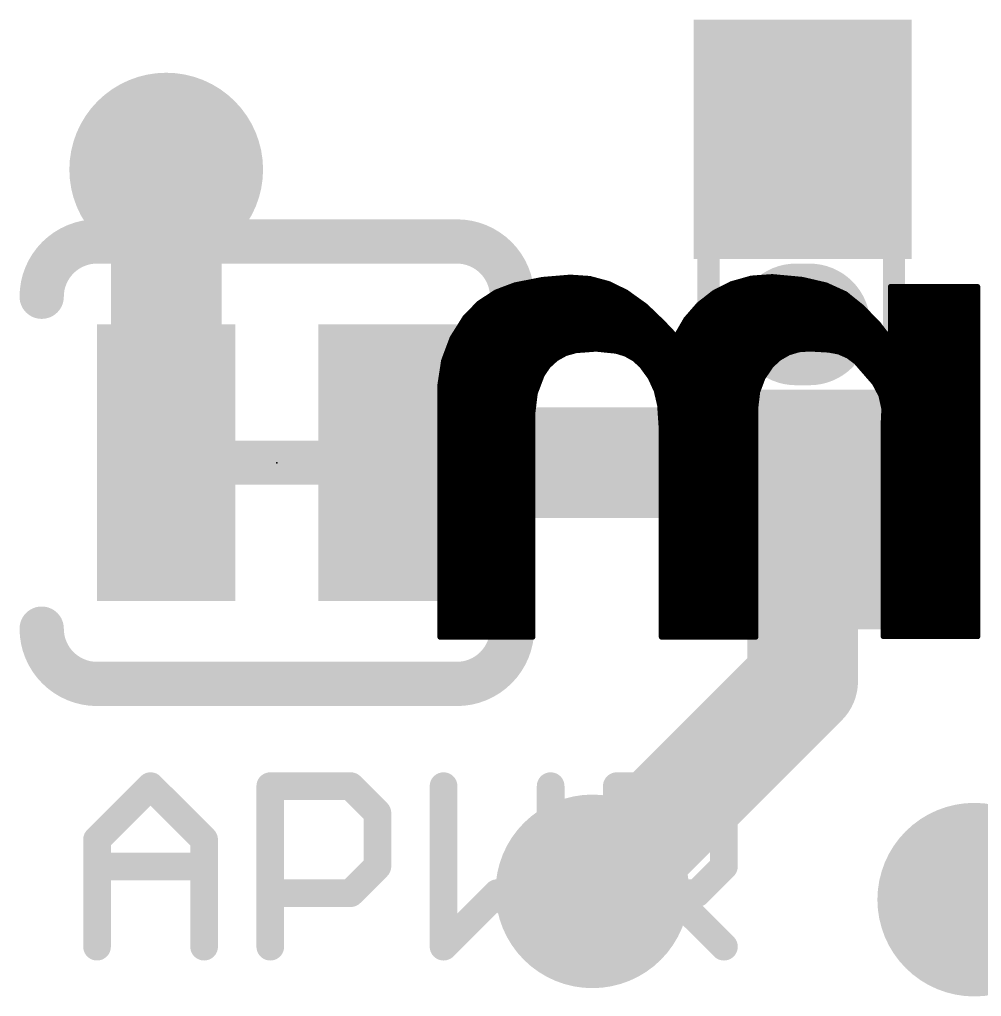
# Model space of a CAD drawing. Extents: x -11.8 to 66.2, y -19.6 to 35.5.
# Drawn here: x 3.899 to 8.313, y 17.869 to 22.355 of the extents above; entities that cross this region are included whole.
import ezdxf

# ---------------------------------------------------------------- set-up
doc = ezdxf.new("R2010")
doc.units = 0
for name, color, linetype in [('1', 12, 'CONTINUOUS'), ('18', 110, 'CONTINUOUS'), ('21', 41, 'CONTINUOUS'), ('22', 40, 'CONTINUOUS'), ('23', 53, 'CONTINUOUS'), ('51', 53, 'CONTINUOUS')]:
    doc.layers.add(name, color=color, linetype=linetype)

# ---------------------------------------------------------------- blocks, each defined once
blk = doc.blocks.new('RECT')
blk.add_solid([(-0.5, -0.5), (0.5, -0.5), (-0.5, 0.5), (0.5, 0.5)])
blk = doc.blocks.new('ROUNDV')
at = {"const_width": 0.5}
blk.add_lwpolyline([(0, -0.25, 1), (0, 0.25, 1), (0, -0.25)], format="xyb", dxfattribs=at)

msp = doc.modelspace()

# ---------------------------------------------------------------- linework, layer by layer
at = {"layer": '1'}
for points, const_width in [([(4.572, 20.32), (4.572, 21.6662)], 0.508), ([(5.588, 20.32), (7.278, 20.32)], 0.508), ([(7.278, 20.32), (7.493, 20.105)], 0.508), ([(4.699, 20.32), (5.461, 20.32)], 0.2032), ([(7.493, 20.105), (7.493, 19.3167)], 0.508), ([(7.493, 19.3167), (6.5278, 18.3515)], 0.508)]:
    msp.add_lwpolyline(points, dxfattribs=dict(at, const_width=const_width))
for points, const_width in [([(4.699, 21.6662, 1), (4.445, 21.6662)], 0.254), ([(5.588, 20.447, 1), (5.588, 20.193)], 0.254), ([(7.3678, 20.4098, 1), (7.1882, 20.2302)], 0.254), ([(7.278, 20.193, 1), (7.278, 20.447)], 0.254), ([(4.445, 20.32, 1), (4.699, 20.32)], 0.254), ([(4.699, 20.3708, 1), (4.699, 20.2692)], 0.1016), ([(5.461, 20.2692, 1), (5.461, 20.3708)], 0.1016), ([(7.62, 20.105, 1), (7.366, 20.105)], 0.254), ([(7.4032, 20.0152, 1), (7.5828, 20.1948)], 0.254), ([(7.5828, 19.2269, 1), (7.4032, 19.4065)], 0.254), ([(7.366, 19.3167, 1), (7.62, 19.3167)], 0.254), ([(6.438, 18.4413, 1), (6.6176, 18.2617)], 0.254)]:
    msp.add_lwpolyline(points, format="xyb", dxfattribs=dict(at, const_width=const_width))
at = {"layer": '21'}
for points, const_width in [([(4.2545, 21.336, 0.4142), (4.0005, 21.082)], 0.2032), ([(4.2545, 21.3868, 1), (4.2545, 21.2852)], 0.1016), ([(4.2545, 21.2852, 1), (4.2545, 21.3868)], 0.1016), ([(6.1595, 21.082, 0.4142), (5.9055, 21.336)], 0.2032), ([(5.9055, 21.3868, 1), (5.9055, 21.2852)], 0.1016), ([(5.9055, 21.2852, 1), (5.9055, 21.3868)], 0.1016), ([(7.4625, 21.0947, 1), (7.4625, 20.8153)], 0.2794), ([(7.5235, 20.8153, 1), (7.5235, 21.0947)], 0.2794), ([(3.9497, 21.082, 1), (4.0513, 21.082)], 0.1016), ([(6.1087, 21.082, 1), (6.2103, 21.082)], 0.1016), ([(4.0005, 19.558, 0.4142), (4.2545, 19.304)], 0.2032), ([(4.0513, 19.558, 1), (3.9497, 19.558)], 0.1016), ([(5.9055, 19.304, 0.4142), (6.1595, 19.558)], 0.2032), ([(6.2103, 19.558, 1), (6.1087, 19.558)], 0.1016), ([(4.2545, 19.3548, 1), (4.2545, 19.2532)], 0.1016), ([(4.2545, 19.2532, 1), (4.2545, 19.3548)], 0.1016), ([(5.9055, 19.3548, 1), (5.9055, 19.2532)], 0.1016), ([(5.9055, 19.2532, 1), (5.9055, 19.3548)], 0.1016), ([(4.5227, 18.8572, 1), (4.4778, 18.8123)], 0.0635), ([(4.5227, 18.8123, 1), (4.4778, 18.8572)], 0.0635), ([(5.0814, 18.8347, 1), (5.0179, 18.8347)], 0.0635), ([(5.0497, 18.8665, 1), (5.0497, 18.803)], 0.0635), ([(5.4408, 18.8572, 1), (5.3959, 18.8123)], 0.0635), ([(5.4183, 18.803, 1), (5.4183, 18.8665)], 0.0635), ([(5.8766, 18.8347, 1), (5.8131, 18.8347)], 0.0635), ([(6.3681, 18.8347, 1), (6.3046, 18.8347)], 0.0635), ([(6.6718, 18.8347, 1), (6.6083, 18.8347)], 0.0635), ([(6.6401, 18.8665, 1), (6.6401, 18.803)], 0.0635), ([(7.0311, 18.8572, 1), (6.9862, 18.8123)], 0.0635), ([(7.0087, 18.803, 1), (7.0087, 18.8665)], 0.0635), ([(5.5729, 18.7119, 1), (5.5094, 18.7119)], 0.0635), ([(5.5187, 18.6894, 1), (5.5636, 18.7343)], 0.0635), ([(7.1633, 18.7119, 1), (7.0998, 18.7119)], 0.0635), ([(7.1091, 18.6894, 1), (7.154, 18.7343)], 0.0635), ([(4.232, 18.6114, 1), (4.277, 18.5665)], 0.0635), ([(4.2862, 18.589, 1), (4.2228, 18.589)], 0.0635), ([(4.7777, 18.589, 1), (4.7142, 18.589)], 0.0635), ([(4.7235, 18.5665, 1), (4.7684, 18.6114)], 0.0635), ([(4.2545, 18.4979, 1), (4.2545, 18.4344)], 0.0635), ([(4.746, 18.4344, 1), (4.746, 18.4979)], 0.0635), ([(5.5636, 18.4437, 1), (5.5187, 18.4886)], 0.0635), ([(7.154, 18.4437, 1), (7.1091, 18.4886)], 0.0635), ([(5.5094, 18.4661, 1), (5.5729, 18.4661)], 0.0635), ([(7.0998, 18.4661, 1), (7.1633, 18.4661)], 0.0635), ([(5.0497, 18.375, 1), (5.0497, 18.3115)], 0.0635), ([(5.3959, 18.3657, 1), (5.4408, 18.3208)], 0.0635), ([(5.4183, 18.3115, 1), (5.4183, 18.375)], 0.0635), ([(6.1131, 18.3657, 1), (6.0682, 18.3208)], 0.0635), ([(6.1131, 18.3208, 1), (6.0682, 18.3657)], 0.0635), ([(6.6401, 18.375, 1), (6.6401, 18.3115)], 0.0635), ([(6.9083, 18.3657, 1), (6.8634, 18.3208)], 0.0635), ([(6.9862, 18.3657, 1), (7.0311, 18.3208)], 0.0635), ([(7.0087, 18.3115, 1), (7.0087, 18.375)], 0.0635), ([(4.2228, 18.0975, 1), (4.2862, 18.0975)], 0.0635), ([(4.7142, 18.0975, 1), (4.7777, 18.0975)], 0.0635), ([(5.0179, 18.0975, 1), (5.0814, 18.0975)], 0.0635), ([(5.8224, 18.12, 1), (5.8673, 18.075)], 0.0635), ([(5.8131, 18.0975, 1), (5.8766, 18.0975)], 0.0635), ([(6.3046, 18.0975, 1), (6.3681, 18.0975)], 0.0635), ([(6.3139, 18.075, 1), (6.3588, 18.12)], 0.0635), ([(6.6083, 18.0975, 1), (6.6718, 18.0975)], 0.0635), ([(7.1091, 18.075, 1), (7.154, 18.12)], 0.0635)]:
    msp.add_lwpolyline(points, format="xyb", dxfattribs=dict(at, const_width=const_width))
for points, const_width in [([(4.2545, 21.336), (5.9055, 21.336)], 0.2032), ([(7.4625, 20.955), (7.5235, 20.955)], 0.5588), ([(5.9055, 19.304), (4.2545, 19.304)], 0.2032), ([(4.2545, 18.589), (4.5002, 18.8347)], 0.127), ([(4.5002, 18.8347), (4.746, 18.589)], 0.127), ([(5.0497, 18.0975), (5.0497, 18.8347)], 0.127), ([(5.0497, 18.8347), (5.4183, 18.8347)], 0.127), ([(5.4183, 18.8347), (5.5412, 18.7119)], 0.127), ([(5.8449, 18.8347), (5.8449, 18.0975)], 0.127), ([(6.3364, 18.0975), (6.3364, 18.8347)], 0.127), ([(6.6401, 18.0975), (6.6401, 18.8347)], 0.127), ([(6.6401, 18.8347), (7.0087, 18.8347)], 0.127), ([(7.0087, 18.8347), (7.1316, 18.7119)], 0.127), ([(5.5412, 18.7119), (5.5412, 18.4661)], 0.127), ([(7.1316, 18.7119), (7.1316, 18.4661)], 0.127), ([(4.2545, 18.0975), (4.2545, 18.589)], 0.127), ([(4.746, 18.589), (4.746, 18.0975)], 0.127), ([(4.2545, 18.4661), (4.746, 18.4661)], 0.127), ([(5.5412, 18.4661), (5.4183, 18.3432)], 0.127), ([(7.1316, 18.4661), (7.0087, 18.3432)], 0.127), ([(5.4183, 18.3432), (5.0497, 18.3432)], 0.127), ([(5.8449, 18.0975), (6.0906, 18.3432)], 0.127), ([(6.0906, 18.3432), (6.3364, 18.0975)], 0.127), ([(7.0087, 18.3432), (6.6401, 18.3432)], 0.127), ([(6.8858, 18.3432), (7.1316, 18.0975)], 0.127)]:
    msp.add_lwpolyline(points, dxfattribs=dict(at, const_width=const_width))
at = {"layer": '22', "const_width": 0.0254}
for points in [[(6.4262, 21.1709), (6.2982, 21.1602)], [(6.5156, 21.1648), (6.4262, 21.1709)], [(6.6022, 21.1416), (6.5156, 21.1648)], [(7.2576, 21.1665), (7.1653, 21.1404)], [(7.3533, 21.1734), (7.2576, 21.1665)], [(7.4905, 21.1607), (7.3533, 21.1734)], [(6.1722, 21.1353), (6.0856, 21.1026)], [(6.1656, 21.1328), (6.6202, 21.1328)], [(6.2982, 21.1602), (6.1722, 21.1353)], [(6.2882, 21.1582), (6.5401, 21.1582)], [(6.6827, 21.1023), (6.6022, 21.1416)], [(7.1653, 21.1404), (7.0863, 21.1001)], [(7.1504, 21.1328), (7.6052, 21.1328)], [(7.2284, 21.1582), (7.5013, 21.1582)], [(7.5997, 21.1353), (7.4905, 21.1607)], [(7.6886, 21.0949), (7.5997, 21.1353)], [(8.2956, 21.1277), (7.8969, 21.1277)], [(7.8969, 21.1277), (7.8969, 20.9067)], [(8.2956, 19.5224), (8.2956, 21.1277)], [(6.0856, 21.1026), (6.0081, 21.0519)], [(6.0541, 21.082), (6.711, 21.082)], [(6.0982, 21.1074), (6.6723, 21.1074)], [(6.7716, 21.0385), (6.6827, 21.1023)], [(7.0863, 21.1001), (7.0165, 21.0454)], [(7.0632, 21.082), (7.7047, 21.082)], [(7.1007, 21.1074), (7.6611, 21.1074)], [(7.7648, 21.0337), (7.6886, 21.0949)], [(7.8969, 21.1074), (8.2956, 21.1074)], [(7.8969, 21.082), (8.2956, 21.082)], [(6.0081, 21.0519), (5.9436, 20.9855)], [(5.988, 21.0312), (6.7792, 21.0312)], [(6.0153, 21.0566), (6.7464, 21.0566)], [(6.8504, 20.9626), (6.7716, 21.0385)], [(7.0165, 21.0454), (6.9583, 20.9785)], [(7.0041, 21.0312), (7.7672, 21.0312)], [(7.0307, 21.0566), (7.7363, 21.0566)], [(7.841, 20.955), (7.7648, 21.0337)], [(7.8969, 21.0566), (8.2956, 21.0566)], [(7.8969, 21.0312), (8.2956, 21.0312)], [(5.9436, 20.9855), (5.8848, 20.8916)], [(5.9633, 21.0058), (6.8056, 21.0058)], [(6.982, 21.0058), (7.7918, 21.0058)], [(7.8969, 21.0058), (8.2956, 21.0058)], [(5.9245, 20.955), (6.8576, 20.955)], [(5.9404, 20.9804), (6.8319, 20.9804)], [(6.8961, 20.9144), (6.8504, 20.9626)], [(6.9583, 20.9785), (6.9139, 20.9017)], [(6.9447, 20.955), (7.841, 20.955)], [(6.9599, 20.9804), (7.8164, 20.9804)], [(7.874, 20.9118), (7.841, 20.955)], [(7.8969, 20.9804), (8.2956, 20.9804)], [(7.8969, 20.955), (8.2956, 20.955)], [(5.8927, 20.9042), (6.9068, 20.9042)], [(5.9086, 20.9296), (6.8817, 20.9296)], [(6.9052, 20.9053), (6.8961, 20.9144)], [(6.9092, 20.9026), (6.9052, 20.9053)], [(6.9139, 20.9017), (6.9092, 20.9026)], [(6.9153, 20.9042), (8.2956, 20.9042)], [(6.93, 20.9296), (7.8604, 20.9296)], [(7.8969, 20.9067), (7.874, 20.9118)], [(7.8969, 20.9296), (8.2956, 20.9296)], [(5.8848, 20.8916), (5.8461, 20.7877)], [(5.8706, 20.8534), (8.2956, 20.8534)], [(5.88, 20.8788), (8.2956, 20.8788)], [(5.8611, 20.828), (6.425, 20.828)], [(6.361, 20.798), (6.4041, 20.8221)], [(6.4041, 20.8221), (6.4516, 20.8356)], [(6.4516, 20.8356), (6.5444, 20.8426)], [(6.5444, 20.8426), (6.637, 20.8331)], [(6.637, 20.8331), (6.6805, 20.8198)], [(6.6536, 20.828), (7.4366, 20.828)], [(6.6805, 20.8198), (6.7201, 20.7974)], [(7.385, 20.8008), (7.4283, 20.8255)], [(7.4283, 20.8255), (7.4762, 20.8399)], [(7.4762, 20.8399), (7.526, 20.8432)], [(7.526, 20.8432), (7.6124, 20.8382)], [(7.6124, 20.8382), (7.6587, 20.8295)], [(7.6587, 20.8295), (7.7018, 20.8106)], [(7.6622, 20.828), (8.2956, 20.828)], [(7.7018, 20.8106), (7.7394, 20.7823)], [(5.8461, 20.7877), (5.8293, 20.6781)], [(5.8445, 20.7772), (6.3383, 20.7772)], [(5.8517, 20.8026), (6.3693, 20.8026)], [(6.2967, 20.7239), (6.3245, 20.7647)], [(6.3245, 20.7647), (6.361, 20.798)], [(6.7108, 20.8026), (7.3881, 20.8026)], [(6.7201, 20.7974), (6.7539, 20.767)], [(6.7425, 20.7772), (7.3593, 20.7772)], [(6.7539, 20.767), (6.794, 20.7121)], [(7.3095, 20.7098), (7.3482, 20.767)], [(7.3482, 20.767), (7.385, 20.8008)], [(7.7124, 20.8026), (8.2956, 20.8026)], [(7.7394, 20.7823), (7.8232, 20.6858)], [(7.7438, 20.7772), (8.2956, 20.7772)], [(5.8367, 20.7264), (6.2984, 20.7264)], [(5.8406, 20.7518), (6.3158, 20.7518)], [(6.2645, 20.6389), (6.2967, 20.7239)], [(6.765, 20.7518), (7.3379, 20.7518)], [(6.7835, 20.7264), (7.3207, 20.7264)], [(7.7659, 20.7518), (8.2956, 20.7518)], [(7.7879, 20.7264), (8.2956, 20.7264)], [(5.8293, 20.6781), (5.8293, 19.5199)], [(5.8293, 20.6756), (6.2784, 20.6756)], [(5.8328, 20.701), (6.288, 20.701)], [(6.794, 20.7121), (6.8223, 20.6504)], [(6.7991, 20.701), (7.3062, 20.701)], [(6.8107, 20.6756), (7.2967, 20.6756)], [(7.2853, 20.6451), (7.3095, 20.7098)], [(7.81, 20.701), (8.2956, 20.701)], [(7.8232, 20.6858), (7.853, 20.6292)], [(7.8286, 20.6756), (8.2956, 20.6756)], [(5.8293, 20.6502), (6.2687, 20.6502)], [(5.8293, 20.6248), (6.2627, 20.6248)], [(6.2535, 20.5486), (6.2645, 20.6389)], [(6.8223, 20.6504), (6.8377, 20.5842)], [(6.8223, 20.6502), (7.2872, 20.6502)], [(6.8282, 20.6248), (7.2829, 20.6248)], [(7.2771, 20.5765), (7.2853, 20.6451)], [(7.842, 20.6502), (8.2956, 20.6502)], [(7.853, 20.6292), (7.8669, 20.5668)], [(7.854, 20.6248), (8.2956, 20.6248)], [(5.8293, 20.5994), (6.2597, 20.5994)], [(6.8342, 20.5994), (7.2798, 20.5994)], [(6.8377, 20.5842), (6.8453, 20.4724)], [(7.8596, 20.5994), (8.2956, 20.5994)], [(5.8293, 20.574), (6.2566, 20.574)], [(5.8293, 20.5486), (6.2535, 20.5486)], [(6.2535, 19.5199), (6.2535, 20.5486)], [(6.8384, 20.574), (7.2771, 20.574)], [(6.8401, 20.5486), (7.2771, 20.5486)], [(7.2771, 19.5199), (7.2771, 20.5765)], [(7.8669, 20.5668), (7.8638, 20.5029)], [(7.8653, 20.574), (8.2956, 20.574)], [(7.866, 20.5486), (8.2956, 20.5486)], [(5.8293, 20.5232), (6.2535, 20.5232)], [(5.8293, 20.4978), (6.2535, 20.4978)], [(6.8418, 20.5232), (7.2771, 20.5232)], [(6.8436, 20.4978), (7.2771, 20.4978)], [(7.8638, 20.5029), (7.8638, 19.5224)], [(7.8638, 20.4978), (8.2956, 20.4978)], [(7.8648, 20.5232), (8.2956, 20.5232)], [(5.8293, 20.4724), (6.2535, 20.4724)], [(5.8293, 20.447), (6.2535, 20.447)], [(6.8453, 20.4724), (6.8453, 19.5199)], [(6.8453, 20.4724), (7.2771, 20.4724)], [(6.8453, 20.447), (7.2771, 20.447)], [(7.8638, 20.4724), (8.2956, 20.4724)], [(7.8638, 20.447), (8.2956, 20.447)], [(5.8293, 20.4216), (6.2535, 20.4216)], [(6.8453, 20.4216), (7.2771, 20.4216)], [(7.8638, 20.4216), (8.2956, 20.4216)], [(5.8293, 20.3962), (6.2535, 20.3962)], [(5.8293, 20.3708), (6.2535, 20.3708)], [(6.8453, 20.3962), (7.2771, 20.3962)], [(6.8453, 20.3708), (7.2771, 20.3708)], [(7.8638, 20.3962), (8.2956, 20.3962)], [(7.8638, 20.3708), (8.2956, 20.3708)], [(5.8293, 20.3454), (6.2535, 20.3454)], [(5.8293, 20.32), (6.2535, 20.32)], [(6.8453, 20.3454), (7.2771, 20.3454)], [(6.8453, 20.32), (7.2771, 20.32)], [(7.8638, 20.3454), (8.2956, 20.3454)], [(7.8638, 20.32), (8.2956, 20.32)], [(5.8293, 20.2946), (6.2535, 20.2946)], [(5.8293, 20.2692), (6.2535, 20.2692)], [(6.8453, 20.2946), (7.2771, 20.2946)], [(6.8453, 20.2692), (7.2771, 20.2692)], [(7.8638, 20.2946), (8.2956, 20.2946)], [(7.8638, 20.2692), (8.2956, 20.2692)], [(5.8293, 20.2438), (6.2535, 20.2438)], [(6.8453, 20.2438), (7.2771, 20.2438)], [(7.8638, 20.2438), (8.2956, 20.2438)], [(5.8293, 20.2184), (6.2535, 20.2184)], [(5.8293, 20.193), (6.2535, 20.193)], [(6.8453, 20.2184), (7.2771, 20.2184)], [(6.8453, 20.193), (7.2771, 20.193)], [(7.8638, 20.2184), (8.2956, 20.2184)], [(7.8638, 20.193), (8.2956, 20.193)], [(5.8293, 20.1676), (6.2535, 20.1676)], [(5.8293, 20.1422), (6.2535, 20.1422)], [(6.8453, 20.1676), (7.2771, 20.1676)], [(6.8453, 20.1422), (7.2771, 20.1422)], [(7.8638, 20.1676), (8.2956, 20.1676)], [(7.8638, 20.1422), (8.2956, 20.1422)], [(5.8293, 20.1168), (6.2535, 20.1168)], [(5.8293, 20.0914), (6.2535, 20.0914)], [(6.8453, 20.1168), (7.2771, 20.1168)], [(6.8453, 20.0914), (7.2771, 20.0914)], [(7.8638, 20.1168), (8.2956, 20.1168)], [(7.8638, 20.0914), (8.2956, 20.0914)], [(5.8293, 20.066), (6.2535, 20.066)], [(5.8293, 20.0406), (6.2535, 20.0406)], [(6.8453, 20.066), (7.2771, 20.066)], [(6.8453, 20.0406), (7.2771, 20.0406)], [(7.8638, 20.066), (8.2956, 20.066)], [(7.8638, 20.0406), (8.2956, 20.0406)], [(5.8293, 20.0152), (6.2535, 20.0152)], [(6.8453, 20.0152), (7.2771, 20.0152)], [(7.8638, 20.0152), (8.2956, 20.0152)], [(5.8293, 19.9898), (6.2535, 19.9898)], [(5.8293, 19.9644), (6.2535, 19.9644)], [(6.8453, 19.9898), (7.2771, 19.9898)], [(6.8453, 19.9644), (7.2771, 19.9644)], [(7.8638, 19.9898), (8.2956, 19.9898)], [(7.8638, 19.9644), (8.2956, 19.9644)], [(5.8293, 19.939), (6.2535, 19.939)], [(5.8293, 19.9136), (6.2535, 19.9136)], [(6.8453, 19.939), (7.2771, 19.939)], [(6.8453, 19.9136), (7.2771, 19.9136)], [(7.8638, 19.939), (8.2956, 19.939)], [(7.8638, 19.9136), (8.2956, 19.9136)], [(5.8293, 19.8882), (6.2535, 19.8882)], [(5.8293, 19.8628), (6.2535, 19.8628)], [(6.8453, 19.8882), (7.2771, 19.8882)], [(6.8453, 19.8628), (7.2771, 19.8628)], [(7.8638, 19.8882), (8.2956, 19.8882)], [(7.8638, 19.8628), (8.2956, 19.8628)], [(5.8293, 19.8374), (6.2535, 19.8374)], [(6.8453, 19.8374), (7.2771, 19.8374)], [(7.8638, 19.8374), (8.2956, 19.8374)], [(5.8293, 19.812), (6.2535, 19.812)], [(5.8293, 19.7866), (6.2535, 19.7866)], [(6.8453, 19.812), (7.2771, 19.812)], [(6.8453, 19.7866), (7.2771, 19.7866)], [(7.8638, 19.812), (8.2956, 19.812)], [(7.8638, 19.7866), (8.2956, 19.7866)], [(5.8293, 19.7612), (6.2535, 19.7612)], [(5.8293, 19.7358), (6.2535, 19.7358)], [(6.8453, 19.7612), (7.2771, 19.7612)], [(6.8453, 19.7358), (7.2771, 19.7358)], [(7.8638, 19.7612), (8.2956, 19.7612)], [(7.8638, 19.7358), (8.2956, 19.7358)], [(5.8293, 19.7104), (6.2535, 19.7104)], [(5.8293, 19.685), (6.2535, 19.685)], [(6.8453, 19.7104), (7.2771, 19.7104)], [(6.8453, 19.685), (7.2771, 19.685)], [(7.8638, 19.7104), (8.2956, 19.7104)], [(7.8638, 19.685), (8.2956, 19.685)], [(5.8293, 19.6596), (6.2535, 19.6596)], [(6.8453, 19.6596), (7.2771, 19.6596)], [(7.8638, 19.6596), (8.2956, 19.6596)], [(5.8293, 19.6342), (6.2535, 19.6342)], [(5.8293, 19.6088), (6.2535, 19.6088)], [(6.8453, 19.6342), (7.2771, 19.6342)], [(6.8453, 19.6088), (7.2771, 19.6088)], [(7.8638, 19.6342), (8.2956, 19.6342)], [(7.8638, 19.6088), (8.2956, 19.6088)], [(5.8293, 19.5834), (6.2535, 19.5834)], [(5.8293, 19.558), (6.2535, 19.558)], [(6.8453, 19.5834), (7.2771, 19.5834)], [(6.8453, 19.558), (7.2771, 19.558)], [(7.8638, 19.5834), (8.2956, 19.5834)], [(7.8638, 19.558), (8.2956, 19.558)], [(5.8293, 19.5326), (6.2535, 19.5326)], [(5.8293, 19.5199), (6.2535, 19.5199)], [(6.8453, 19.5326), (7.2771, 19.5326)], [(6.8453, 19.5199), (7.2771, 19.5199)], [(7.8638, 19.5326), (8.2956, 19.5326)], [(7.8638, 19.5224), (8.2956, 19.5224)]]:
    msp.add_lwpolyline(points, dxfattribs=at)
at = {"layer": '22', "const_width": 0.0127}
for points in [[(6.4266, 21.1772, 1), (6.4258, 21.1646)], [(6.4267, 21.1646, 1), (6.4257, 21.1772)], [(6.5172, 21.1709, 1), (6.514, 21.1586)], [(6.5152, 21.1584, 1), (6.516, 21.1711)], [(7.2572, 21.1728, 1), (7.2581, 21.1601)], [(7.2593, 21.1603, 1), (7.2559, 21.1726)], [(7.3539, 21.1797, 1), (7.3527, 21.1671)], [(7.3538, 21.1671, 1), (7.3528, 21.1797)], [(6.1656, 21.1392, 1), (6.1656, 21.1264)], [(6.171, 21.1415, 1), (6.1734, 21.1291)], [(6.1744, 21.1294, 1), (6.17, 21.1412)], [(6.2882, 21.1646, 1), (6.2882, 21.1518)], [(6.2977, 21.1665, 1), (6.2987, 21.1539)], [(6.2994, 21.154, 1), (6.297, 21.1664)], [(6.5401, 21.1518, 1), (6.5401, 21.1646)], [(6.605, 21.1473, 1), (6.5994, 21.1359)], [(6.6005, 21.1355, 1), (6.6038, 21.1477)], [(6.6202, 21.1264, 1), (6.6202, 21.1392)], [(7.1504, 21.1392, 1), (7.1504, 21.1264)], [(7.1636, 21.1465, 1), (7.167, 21.1343)], [(7.1682, 21.1347, 1), (7.1624, 21.1461)], [(7.2284, 21.1646, 1), (7.2284, 21.1518)], [(7.4919, 21.1669, 1), (7.4891, 21.1545)], [(7.4899, 21.1544, 1), (7.4911, 21.167)], [(7.5013, 21.1518, 1), (7.5013, 21.1646)], [(7.6023, 21.1411, 1), (7.5971, 21.1295)], [(7.5983, 21.1291, 1), (7.6011, 21.1415)], [(7.6052, 21.1264, 1), (7.6052, 21.1392)], [(7.8969, 21.1341, 1), (7.8969, 21.1213)], [(7.9033, 21.1277, 1), (7.8906, 21.1277)], [(8.3019, 21.1277, 1), (8.2893, 21.1277)], [(8.2956, 21.1213, 1), (8.2956, 21.1341)], [(6.0541, 21.0884, 1), (6.0541, 21.0756)], [(6.0833, 21.1086, 1), (6.0878, 21.0967)], [(6.089, 21.0973, 1), (6.0821, 21.108)], [(6.0982, 21.1138, 1), (6.0982, 21.1011)], [(6.6723, 21.1011, 1), (6.6723, 21.1138)], [(6.6864, 21.1075, 1), (6.679, 21.0971)], [(6.6799, 21.0966, 1), (6.6855, 21.108)], [(6.711, 21.0756, 1), (6.711, 21.0884)], [(7.0632, 21.0884, 1), (7.0632, 21.0756)], [(7.0834, 21.1057, 1), (7.0892, 21.0944)], [(7.0902, 21.0951, 1), (7.0824, 21.1051)], [(7.1007, 21.1138, 1), (7.1007, 21.1011)], [(7.6611, 21.1011, 1), (7.6611, 21.1138)], [(7.6926, 21.0998, 1), (7.6847, 21.0899)], [(7.686, 21.0891, 1), (7.6913, 21.1006)], [(7.7047, 21.0756, 1), (7.7047, 21.0884)], [(7.8969, 21.0884, 1), (7.8969, 21.0756)], [(7.8969, 21.1138, 1), (7.8969, 21.1011)], [(8.2956, 21.1011, 1), (8.2956, 21.1138)], [(8.2956, 21.0756, 1), (8.2956, 21.0884)], [(5.988, 21.0376, 1), (5.988, 21.0249)], [(6.0046, 21.0572, 1), (6.0116, 21.0466)], [(6.0127, 21.0475, 1), (6.0036, 21.0563)], [(6.0153, 21.063, 1), (6.0153, 21.0502)], [(6.7464, 21.0502, 1), (6.7464, 21.063)], [(6.776, 21.0431, 1), (6.7672, 21.0339)], [(6.7679, 21.0333, 1), (6.7753, 21.0437)], [(6.7792, 21.0249, 1), (6.7792, 21.0376)], [(7.0041, 21.0376, 1), (7.0041, 21.0249)], [(7.0125, 21.0504, 1), (7.0204, 21.0404)], [(7.0212, 21.0413, 1), (7.0117, 21.0496)], [(7.0307, 21.063, 1), (7.0307, 21.0502)], [(7.7363, 21.0502, 1), (7.7363, 21.063)], [(7.7694, 21.0381, 1), (7.7602, 21.0293)], [(7.7608, 21.0287, 1), (7.7688, 21.0387)], [(7.7672, 21.0249, 1), (7.7672, 21.0376)], [(7.8969, 21.063, 1), (7.8969, 21.0502)], [(7.8969, 21.0376, 1), (7.8969, 21.0249)], [(8.2956, 21.0502, 1), (8.2956, 21.063)], [(8.2956, 21.0249, 1), (8.2956, 21.0376)], [(5.939, 20.9899, 1), (5.9482, 20.9811)], [(5.949, 20.9821, 1), (5.9382, 20.9889)], [(5.9633, 21.0122, 1), (5.9633, 20.9994)], [(6.8056, 20.9994, 1), (6.8056, 21.0122)], [(6.982, 21.0122, 1), (6.982, 20.9994)], [(7.7918, 20.9994, 1), (7.7918, 21.0122)], [(7.8969, 21.0122, 1), (7.8969, 20.9994)], [(8.2956, 20.9994, 1), (8.2956, 21.0122)], [(5.9245, 20.9614, 1), (5.9245, 20.9487)], [(5.9404, 20.9868, 1), (5.9404, 20.974)], [(6.8319, 20.974, 1), (6.8319, 20.9868)], [(6.855, 20.967, 1), (6.8458, 20.9582)], [(6.846, 20.958, 1), (6.8548, 20.9672)], [(6.8576, 20.9487, 1), (6.8576, 20.9614)], [(6.9447, 20.9614, 1), (6.9447, 20.9487)], [(6.9535, 20.9827, 1), (6.9631, 20.9743)], [(6.9638, 20.9753, 1), (6.9528, 20.9817)], [(6.9599, 20.9868, 1), (6.9599, 20.974)], [(7.8164, 20.974, 1), (7.8164, 20.9868)], [(7.846, 20.9589, 1), (7.836, 20.9511)], [(7.8364, 20.9506, 1), (7.8456, 20.9594)], [(7.841, 20.9487, 1), (7.841, 20.9614)], [(7.8969, 20.9868, 1), (7.8969, 20.974)], [(7.8969, 20.9614, 1), (7.8969, 20.9487)], [(8.2956, 20.974, 1), (8.2956, 20.9868)], [(8.2956, 20.9487, 1), (8.2956, 20.9614)], [(5.8927, 20.9106, 1), (5.8927, 20.8978)], [(5.9086, 20.936, 1), (5.9086, 20.9232)], [(6.8817, 20.9232, 1), (6.8817, 20.936)], [(6.9006, 20.9189, 1), (6.8916, 20.9099)], [(6.8915, 20.91, 1), (6.9007, 20.9188)], [(6.9087, 20.9106, 1), (6.9017, 20.9)], [(6.9007, 20.9008, 1), (6.9097, 20.9098)], [(6.9104, 20.9089, 1), (6.908, 20.8964)], [(6.9056, 20.8974, 1), (6.9127, 20.9079)], [(6.9068, 20.8978, 1), (6.9068, 20.9106)], [(6.9084, 20.9049, 1), (6.9194, 20.8985)], [(6.9153, 20.9106, 1), (6.9153, 20.8978)], [(6.9127, 20.8955, 1), (6.9151, 20.9079)], [(6.93, 20.936, 1), (6.93, 20.9232)], [(7.8604, 20.9232, 1), (7.8604, 20.936)], [(7.8754, 20.918, 1), (7.8726, 20.9056)], [(7.869, 20.9079, 1), (7.879, 20.9157)], [(7.8969, 20.936, 1), (7.8969, 20.9232)], [(7.8906, 20.9067, 1), (7.9033, 20.9067)], [(7.8955, 20.9005, 1), (7.8983, 20.9129)], [(8.2956, 20.9232, 1), (8.2956, 20.936)], [(8.2956, 20.8978, 1), (8.2956, 20.9106)], [(5.8706, 20.8598, 1), (5.8706, 20.847)], [(5.88, 20.8852, 1), (5.88, 20.8725)], [(5.8794, 20.8949, 1), (5.8901, 20.8882)], [(5.8907, 20.8893, 1), (5.8788, 20.8938)], [(8.2956, 20.8725, 1), (8.2956, 20.8852)], [(8.2956, 20.847, 1), (8.2956, 20.8598)], [(5.8611, 20.8344, 1), (5.8611, 20.8216)], [(6.4024, 20.8282, 1), (6.4059, 20.8159)], [(6.4072, 20.8165, 1), (6.401, 20.8276)], [(6.425, 20.8216, 1), (6.425, 20.8344)], [(6.4511, 20.8419, 1), (6.4521, 20.8293)], [(6.4533, 20.8295, 1), (6.4499, 20.8417)], [(6.5451, 20.8489, 1), (6.5438, 20.8362)], [(6.5449, 20.8362, 1), (6.5439, 20.8489)], [(6.6389, 20.8392, 1), (6.6351, 20.827)], [(6.6364, 20.8268, 1), (6.6376, 20.8394)], [(6.6536, 20.8344, 1), (6.6536, 20.8216)], [(6.6836, 20.8253, 1), (6.6774, 20.8142)], [(6.6786, 20.8137, 1), (6.6823, 20.8258)], [(7.4265, 20.8316, 1), (7.4302, 20.8194)], [(7.4315, 20.82, 1), (7.4252, 20.831)], [(7.4366, 20.8216, 1), (7.4366, 20.8344)], [(7.4758, 20.8462, 1), (7.4766, 20.8336)], [(7.478, 20.8338, 1), (7.4743, 20.846)], [(7.5264, 20.8495, 1), (7.5256, 20.8369)], [(7.5264, 20.8369, 1), (7.5256, 20.8495)], [(7.6136, 20.8444, 1), (7.6112, 20.832)], [(7.612, 20.8319, 1), (7.6128, 20.8445)], [(7.6612, 20.8354, 1), (7.6561, 20.8237)], [(7.6622, 20.8344, 1), (7.6622, 20.8216)], [(7.6575, 20.8233, 1), (7.6598, 20.8358)], [(7.7056, 20.8157, 1), (7.6979, 20.8055)], [(7.6992, 20.8048, 1), (7.7043, 20.8164)], [(8.2956, 20.8216, 1), (8.2956, 20.8344)], [(5.8445, 20.7836, 1), (5.8445, 20.7708)], [(5.8402, 20.7899, 1), (5.8521, 20.7854)], [(5.8524, 20.7867, 1), (5.8399, 20.7886)], [(5.8517, 20.809, 1), (5.8517, 20.7963)], [(6.3203, 20.7694, 1), (6.3288, 20.76)], [(6.3298, 20.7611, 1), (6.3193, 20.7683)], [(6.3383, 20.7708, 1), (6.3383, 20.7836)], [(6.3579, 20.8035, 1), (6.3641, 20.7924)], [(6.3653, 20.7933, 1), (6.3567, 20.8027)], [(6.3693, 20.7963, 1), (6.3693, 20.809)], [(6.7108, 20.809, 1), (6.7108, 20.7963)], [(6.7243, 20.8021, 1), (6.7158, 20.7927)], [(6.7169, 20.7919, 1), (6.7232, 20.8029)], [(6.7425, 20.7836, 1), (6.7425, 20.7708)], [(6.759, 20.7707, 1), (6.7488, 20.7633)], [(6.7497, 20.7623, 1), (6.7581, 20.7717)], [(7.3439, 20.7717, 1), (7.3525, 20.7623)], [(7.3535, 20.7634, 1), (7.3429, 20.7706)], [(7.3593, 20.7708, 1), (7.3593, 20.7836)], [(7.3818, 20.8063, 1), (7.3881, 20.7953)], [(7.3893, 20.7961, 1), (7.3807, 20.8055)], [(7.3881, 20.7963, 1), (7.3881, 20.809)], [(7.7124, 20.809, 1), (7.7124, 20.7963)], [(7.7442, 20.7865, 1), (7.7346, 20.7781)], [(7.7356, 20.7772, 1), (7.7432, 20.7874)], [(7.7438, 20.7836, 1), (7.7438, 20.7708)], [(8.2956, 20.7963, 1), (8.2956, 20.809)], [(8.2956, 20.7708, 1), (8.2956, 20.7836)], [(5.8367, 20.7328, 1), (5.8367, 20.7201)], [(5.8406, 20.7582, 1), (5.8406, 20.7454)], [(6.2915, 20.7275, 1), (6.3019, 20.7203)], [(6.3026, 20.7216, 1), (6.2908, 20.7262)], [(6.2984, 20.7201, 1), (6.2984, 20.7328)], [(6.3158, 20.7454, 1), (6.3158, 20.7582)], [(6.765, 20.7582, 1), (6.765, 20.7454)], [(6.7835, 20.7328, 1), (6.7835, 20.7201)], [(7.3207, 20.7201, 1), (7.3207, 20.7328)], [(7.3379, 20.7454, 1), (7.3379, 20.7582)], [(7.7659, 20.7582, 1), (7.7659, 20.7454)], [(7.7879, 20.7328, 1), (7.7879, 20.7201)], [(8.2956, 20.7454, 1), (8.2956, 20.7582)], [(8.2956, 20.7201, 1), (8.2956, 20.7328)], [(5.8357, 20.6781, 1), (5.8229, 20.6781)], [(5.8293, 20.682, 1), (5.8293, 20.6692)], [(5.823, 20.6791, 1), (5.8356, 20.6771)], [(5.8328, 20.7074, 1), (5.8328, 20.6946)], [(6.2784, 20.6692, 1), (6.2784, 20.682)], [(6.288, 20.6946, 1), (6.288, 20.7074)], [(6.7997, 20.7148, 1), (6.7882, 20.7095)], [(6.7888, 20.7084, 1), (6.7991, 20.7159)], [(6.7991, 20.7074, 1), (6.7991, 20.6946)], [(6.8107, 20.682, 1), (6.8107, 20.6692)], [(7.2967, 20.6692, 1), (7.2967, 20.682)], [(7.3042, 20.7134, 1), (7.3147, 20.7062)], [(7.3154, 20.7076, 1), (7.3035, 20.712)], [(7.3062, 20.6946, 1), (7.3062, 20.7074)], [(7.81, 20.7074, 1), (7.81, 20.6946)], [(7.8288, 20.6888, 1), (7.8176, 20.6828)], [(7.8184, 20.6816, 1), (7.828, 20.69)], [(7.8286, 20.682, 1), (7.8286, 20.6692)], [(8.2956, 20.6946, 1), (8.2956, 20.7074)], [(8.2956, 20.6692, 1), (8.2956, 20.682)], [(5.8293, 20.6566, 1), (5.8293, 20.6439)], [(5.8293, 20.6312, 1), (5.8293, 20.6184)], [(6.2708, 20.6381, 1), (6.2581, 20.6396)], [(6.2585, 20.6411, 1), (6.2704, 20.6366)], [(6.2627, 20.6184, 1), (6.2627, 20.6312)], [(6.2687, 20.6439, 1), (6.2687, 20.6566)], [(6.8285, 20.6518, 1), (6.8161, 20.6489)], [(6.8223, 20.6566, 1), (6.8223, 20.6439)], [(6.8165, 20.6477, 1), (6.828, 20.653)], [(6.8282, 20.6312, 1), (6.8282, 20.6184)], [(7.2916, 20.6443, 1), (7.279, 20.6458)], [(7.2794, 20.6473, 1), (7.2913, 20.6429)], [(7.2829, 20.6184, 1), (7.2829, 20.6312)], [(7.2872, 20.6439, 1), (7.2872, 20.6566)], [(7.842, 20.6566, 1), (7.842, 20.6439)], [(7.8592, 20.6306, 1), (7.8468, 20.6278)], [(7.8474, 20.6263, 1), (7.8586, 20.6322)], [(7.854, 20.6312, 1), (7.854, 20.6184)], [(8.2956, 20.6439, 1), (8.2956, 20.6566)], [(8.2956, 20.6184, 1), (8.2956, 20.6312)], [(5.8293, 20.6058, 1), (5.8293, 20.593)], [(6.2597, 20.593, 1), (6.2597, 20.6058)], [(6.8342, 20.6058, 1), (6.8342, 20.593)], [(6.844, 20.5846, 1), (6.8314, 20.5838)], [(6.8315, 20.5828, 1), (6.8439, 20.5856)], [(7.2798, 20.593, 1), (7.2798, 20.6058)], [(7.8596, 20.6058, 1), (7.8596, 20.593)], [(8.2956, 20.593, 1), (8.2956, 20.6058)], [(5.8293, 20.5804, 1), (5.8293, 20.5677)], [(5.8293, 20.555, 1), (5.8293, 20.5422)], [(6.2472, 20.5494, 1), (6.2598, 20.5478)], [(6.2599, 20.5486, 1), (6.2472, 20.5486)], [(6.2535, 20.5422, 1), (6.2535, 20.555)], [(6.2566, 20.5677, 1), (6.2566, 20.5804)], [(6.8384, 20.5804, 1), (6.8384, 20.5677)], [(6.8401, 20.555, 1), (6.8401, 20.5422)], [(7.2708, 20.5773, 1), (7.2834, 20.5757)], [(7.2835, 20.5765, 1), (7.2708, 20.5765)], [(7.2771, 20.5677, 1), (7.2771, 20.5804)], [(7.2771, 20.5422, 1), (7.2771, 20.555)], [(7.8653, 20.5804, 1), (7.8653, 20.5677)], [(7.866, 20.555, 1), (7.866, 20.5422)], [(7.8732, 20.5665, 1), (7.8605, 20.5671)], [(7.8607, 20.5654, 1), (7.8731, 20.5682)], [(8.2956, 20.5677, 1), (8.2956, 20.5804)], [(8.2956, 20.5422, 1), (8.2956, 20.555)], [(5.8293, 20.5296, 1), (5.8293, 20.5168)], [(5.8293, 20.5042, 1), (5.8293, 20.4915)], [(6.2535, 20.5168, 1), (6.2535, 20.5296)], [(6.2535, 20.4915, 1), (6.2535, 20.5042)], [(6.8418, 20.5296, 1), (6.8418, 20.5168)], [(6.8436, 20.5042, 1), (6.8436, 20.4915)], [(7.2771, 20.5168, 1), (7.2771, 20.5296)], [(7.2771, 20.4915, 1), (7.2771, 20.5042)], [(7.8702, 20.5029, 1), (7.8575, 20.5029)], [(7.8638, 20.5042, 1), (7.8638, 20.4915)], [(7.8575, 20.5032, 1), (7.8701, 20.5026)], [(7.8648, 20.5296, 1), (7.8648, 20.5168)], [(8.2956, 20.5168, 1), (8.2956, 20.5296)], [(8.2956, 20.4915, 1), (8.2956, 20.5042)], [(5.8293, 20.4788, 1), (5.8293, 20.466)], [(5.8293, 20.4534, 1), (5.8293, 20.4407)], [(6.2535, 20.466, 1), (6.2535, 20.4788)], [(6.2535, 20.4407, 1), (6.2535, 20.4534)], [(6.8517, 20.4724, 1), (6.8389, 20.4724)], [(6.8453, 20.4788, 1), (6.8453, 20.466)], [(6.8453, 20.4534, 1), (6.8453, 20.4407)], [(6.839, 20.472, 1), (6.8516, 20.4728)], [(7.2771, 20.466, 1), (7.2771, 20.4788)], [(7.2771, 20.4407, 1), (7.2771, 20.4534)], [(7.8638, 20.4788, 1), (7.8638, 20.466)], [(7.8638, 20.4534, 1), (7.8638, 20.4407)], [(8.2956, 20.466, 1), (8.2956, 20.4788)], [(8.2956, 20.4407, 1), (8.2956, 20.4534)], [(5.8293, 20.428, 1), (5.8293, 20.4153)], [(6.2535, 20.4153, 1), (6.2535, 20.428)], [(6.8453, 20.428, 1), (6.8453, 20.4153)], [(7.2771, 20.4153, 1), (7.2771, 20.428)], [(7.8638, 20.428, 1), (7.8638, 20.4153)], [(8.2956, 20.4153, 1), (8.2956, 20.428)], [(5.8293, 20.4026, 1), (5.8293, 20.3898)], [(5.8293, 20.3772, 1), (5.8293, 20.3645)], [(6.2535, 20.3898, 1), (6.2535, 20.4026)], [(6.2535, 20.3645, 1), (6.2535, 20.3772)], [(6.8453, 20.4026, 1), (6.8453, 20.3898)], [(6.8453, 20.3772, 1), (6.8453, 20.3645)], [(7.2771, 20.3898, 1), (7.2771, 20.4026)], [(7.2771, 20.3645, 1), (7.2771, 20.3772)], [(7.8638, 20.4026, 1), (7.8638, 20.3898)], [(7.8638, 20.3772, 1), (7.8638, 20.3645)], [(8.2956, 20.3898, 1), (8.2956, 20.4026)], [(8.2956, 20.3645, 1), (8.2956, 20.3772)], [(5.8293, 20.3518, 1), (5.8293, 20.3391)], [(5.8293, 20.3264, 1), (5.8293, 20.3136)], [(6.2535, 20.3391, 1), (6.2535, 20.3518)], [(6.2535, 20.3136, 1), (6.2535, 20.3264)], [(6.8453, 20.3518, 1), (6.8453, 20.3391)], [(6.8453, 20.3264, 1), (6.8453, 20.3136)], [(7.2771, 20.3391, 1), (7.2771, 20.3518)], [(7.2771, 20.3136, 1), (7.2771, 20.3264)], [(7.8638, 20.3518, 1), (7.8638, 20.3391)], [(7.8638, 20.3264, 1), (7.8638, 20.3136)], [(8.2956, 20.3391, 1), (8.2956, 20.3518)], [(8.2956, 20.3136, 1), (8.2956, 20.3264)], [(5.8293, 20.301, 1), (5.8293, 20.2883)], [(5.8293, 20.2756, 1), (5.8293, 20.2629)], [(6.2535, 20.2883, 1), (6.2535, 20.301)], [(6.2535, 20.2629, 1), (6.2535, 20.2756)], [(6.8453, 20.301, 1), (6.8453, 20.2883)], [(6.8453, 20.2756, 1), (6.8453, 20.2629)], [(7.2771, 20.2883, 1), (7.2771, 20.301)], [(7.2771, 20.2629, 1), (7.2771, 20.2756)], [(7.8638, 20.301, 1), (7.8638, 20.2883)], [(7.8638, 20.2756, 1), (7.8638, 20.2629)], [(8.2956, 20.2883, 1), (8.2956, 20.301)], [(8.2956, 20.2629, 1), (8.2956, 20.2756)], [(5.8293, 20.2502, 1), (5.8293, 20.2374)], [(6.2535, 20.2374, 1), (6.2535, 20.2502)], [(6.8453, 20.2502, 1), (6.8453, 20.2374)], [(7.2771, 20.2374, 1), (7.2771, 20.2502)], [(7.8638, 20.2502, 1), (7.8638, 20.2374)], [(8.2956, 20.2374, 1), (8.2956, 20.2502)], [(5.8293, 20.2248, 1), (5.8293, 20.2121)], [(5.8293, 20.1994, 1), (5.8293, 20.1867)], [(6.2535, 20.2121, 1), (6.2535, 20.2248)], [(6.2535, 20.1867, 1), (6.2535, 20.1994)], [(6.8453, 20.2248, 1), (6.8453, 20.2121)], [(6.8453, 20.1994, 1), (6.8453, 20.1867)], [(7.2771, 20.2121, 1), (7.2771, 20.2248)], [(7.2771, 20.1867, 1), (7.2771, 20.1994)], [(7.8638, 20.2248, 1), (7.8638, 20.2121)], [(7.8638, 20.1994, 1), (7.8638, 20.1867)], [(8.2956, 20.2121, 1), (8.2956, 20.2248)], [(8.2956, 20.1867, 1), (8.2956, 20.1994)], [(5.8293, 20.174, 1), (5.8293, 20.1612)], [(5.8293, 20.1486, 1), (5.8293, 20.1359)], [(6.2535, 20.1612, 1), (6.2535, 20.174)], [(6.2535, 20.1359, 1), (6.2535, 20.1486)], [(6.8453, 20.174, 1), (6.8453, 20.1612)], [(6.8453, 20.1486, 1), (6.8453, 20.1359)], [(7.2771, 20.1612, 1), (7.2771, 20.174)], [(7.2771, 20.1359, 1), (7.2771, 20.1486)], [(7.8638, 20.174, 1), (7.8638, 20.1612)], [(7.8638, 20.1486, 1), (7.8638, 20.1359)], [(8.2956, 20.1612, 1), (8.2956, 20.174)], [(8.2956, 20.1359, 1), (8.2956, 20.1486)], [(5.8293, 20.1232, 1), (5.8293, 20.1105)], [(5.8293, 20.0978, 1), (5.8293, 20.085)], [(6.2535, 20.1105, 1), (6.2535, 20.1232)], [(6.2535, 20.085, 1), (6.2535, 20.0978)], [(6.8453, 20.1232, 1), (6.8453, 20.1105)], [(6.8453, 20.0978, 1), (6.8453, 20.085)], [(7.2771, 20.1105, 1), (7.2771, 20.1232)], [(7.2771, 20.085, 1), (7.2771, 20.0978)], [(7.8638, 20.1232, 1), (7.8638, 20.1105)], [(7.8638, 20.0978, 1), (7.8638, 20.085)], [(8.2956, 20.1105, 1), (8.2956, 20.1232)], [(8.2956, 20.085, 1), (8.2956, 20.0978)], [(5.8293, 20.0724, 1), (5.8293, 20.0597)], [(5.8293, 20.047, 1), (5.8293, 20.0343)], [(6.2535, 20.0597, 1), (6.2535, 20.0724)], [(6.2535, 20.0343, 1), (6.2535, 20.047)], [(6.8453, 20.0724, 1), (6.8453, 20.0597)], [(6.8453, 20.047, 1), (6.8453, 20.0343)], [(7.2771, 20.0597, 1), (7.2771, 20.0724)], [(7.2771, 20.0343, 1), (7.2771, 20.047)], [(7.8638, 20.0724, 1), (7.8638, 20.0597)], [(7.8638, 20.047, 1), (7.8638, 20.0343)], [(8.2956, 20.0597, 1), (8.2956, 20.0724)], [(8.2956, 20.0343, 1), (8.2956, 20.047)], [(5.8293, 20.0216, 1), (5.8293, 20.0088)], [(6.2535, 20.0088, 1), (6.2535, 20.0216)], [(6.8453, 20.0216, 1), (6.8453, 20.0088)], [(7.2771, 20.0088, 1), (7.2771, 20.0216)], [(7.8638, 20.0216, 1), (7.8638, 20.0088)], [(8.2956, 20.0088, 1), (8.2956, 20.0216)], [(5.8293, 19.9962, 1), (5.8293, 19.9835)], [(5.8293, 19.9708, 1), (5.8293, 19.9581)], [(6.2535, 19.9835, 1), (6.2535, 19.9962)], [(6.2535, 19.9581, 1), (6.2535, 19.9708)], [(6.8453, 19.9962, 1), (6.8453, 19.9835)], [(6.8453, 19.9708, 1), (6.8453, 19.9581)], [(7.2771, 19.9835, 1), (7.2771, 19.9962)], [(7.2771, 19.9581, 1), (7.2771, 19.9708)], [(7.8638, 19.9962, 1), (7.8638, 19.9835)], [(7.8638, 19.9708, 1), (7.8638, 19.9581)], [(8.2956, 19.9835, 1), (8.2956, 19.9962)], [(8.2956, 19.9581, 1), (8.2956, 19.9708)], [(5.8293, 19.9454, 1), (5.8293, 19.9326)], [(5.8293, 19.92, 1), (5.8293, 19.9073)], [(6.2535, 19.9326, 1), (6.2535, 19.9454)], [(6.2535, 19.9073, 1), (6.2535, 19.92)], [(6.8453, 19.9454, 1), (6.8453, 19.9326)], [(6.8453, 19.92, 1), (6.8453, 19.9073)], [(7.2771, 19.9326, 1), (7.2771, 19.9454)], [(7.2771, 19.9073, 1), (7.2771, 19.92)], [(7.8638, 19.9454, 1), (7.8638, 19.9326)], [(7.8638, 19.92, 1), (7.8638, 19.9073)], [(8.2956, 19.9326, 1), (8.2956, 19.9454)], [(8.2956, 19.9073, 1), (8.2956, 19.92)], [(5.8293, 19.8946, 1), (5.8293, 19.8819)], [(5.8293, 19.8692, 1), (5.8293, 19.8564)], [(6.2535, 19.8819, 1), (6.2535, 19.8946)], [(6.2535, 19.8564, 1), (6.2535, 19.8692)], [(6.8453, 19.8946, 1), (6.8453, 19.8819)], [(6.8453, 19.8692, 1), (6.8453, 19.8564)], [(7.2771, 19.8819, 1), (7.2771, 19.8946)], [(7.2771, 19.8564, 1), (7.2771, 19.8692)], [(7.8638, 19.8946, 1), (7.8638, 19.8819)], [(7.8638, 19.8692, 1), (7.8638, 19.8564)], [(8.2956, 19.8819, 1), (8.2956, 19.8946)], [(8.2956, 19.8564, 1), (8.2956, 19.8692)], [(5.8293, 19.8438, 1), (5.8293, 19.8311)], [(6.2535, 19.8311, 1), (6.2535, 19.8438)], [(6.8453, 19.8438, 1), (6.8453, 19.8311)], [(7.2771, 19.8311, 1), (7.2771, 19.8438)], [(7.8638, 19.8438, 1), (7.8638, 19.8311)], [(8.2956, 19.8311, 1), (8.2956, 19.8438)], [(5.8293, 19.8184, 1), (5.8293, 19.8056)], [(5.8293, 19.793, 1), (5.8293, 19.7802)], [(6.2535, 19.8056, 1), (6.2535, 19.8184)], [(6.2535, 19.7802, 1), (6.2535, 19.793)], [(6.8453, 19.8184, 1), (6.8453, 19.8056)], [(6.8453, 19.793, 1), (6.8453, 19.7802)], [(7.2771, 19.8056, 1), (7.2771, 19.8184)], [(7.2771, 19.7802, 1), (7.2771, 19.793)], [(7.8638, 19.8184, 1), (7.8638, 19.8056)], [(7.8638, 19.793, 1), (7.8638, 19.7802)], [(8.2956, 19.8056, 1), (8.2956, 19.8184)], [(8.2956, 19.7802, 1), (8.2956, 19.793)], [(5.8293, 19.7422, 1), (5.8293, 19.7294)], [(5.8293, 19.7676, 1), (5.8293, 19.7549)], [(6.2535, 19.7549, 1), (6.2535, 19.7676)], [(6.2535, 19.7294, 1), (6.2535, 19.7422)], [(6.8453, 19.7422, 1), (6.8453, 19.7294)], [(6.8453, 19.7676, 1), (6.8453, 19.7549)], [(7.2771, 19.7549, 1), (7.2771, 19.7676)], [(7.2771, 19.7294, 1), (7.2771, 19.7422)], [(7.8638, 19.7422, 1), (7.8638, 19.7294)], [(7.8638, 19.7676, 1), (7.8638, 19.7549)], [(8.2956, 19.7549, 1), (8.2956, 19.7676)], [(8.2956, 19.7294, 1), (8.2956, 19.7422)], [(5.8293, 19.7168, 1), (5.8293, 19.704)], [(5.8293, 19.6914, 1), (5.8293, 19.6787)], [(6.2535, 19.704, 1), (6.2535, 19.7168)], [(6.2535, 19.6787, 1), (6.2535, 19.6914)], [(6.8453, 19.7168, 1), (6.8453, 19.704)], [(6.8453, 19.6914, 1), (6.8453, 19.6787)], [(7.2771, 19.704, 1), (7.2771, 19.7168)], [(7.2771, 19.6787, 1), (7.2771, 19.6914)], [(7.8638, 19.7168, 1), (7.8638, 19.704)], [(7.8638, 19.6914, 1), (7.8638, 19.6787)], [(8.2956, 19.704, 1), (8.2956, 19.7168)], [(8.2956, 19.6787, 1), (8.2956, 19.6914)], [(5.8293, 19.666, 1), (5.8293, 19.6532)], [(6.2535, 19.6532, 1), (6.2535, 19.666)], [(6.8453, 19.666, 1), (6.8453, 19.6532)], [(7.2771, 19.6532, 1), (7.2771, 19.666)], [(7.8638, 19.666, 1), (7.8638, 19.6532)], [(8.2956, 19.6532, 1), (8.2956, 19.666)], [(5.8293, 19.6406, 1), (5.8293, 19.6278)], [(5.8293, 19.6152, 1), (5.8293, 19.6025)], [(6.2535, 19.6278, 1), (6.2535, 19.6406)], [(6.2535, 19.6025, 1), (6.2535, 19.6152)], [(6.8453, 19.6406, 1), (6.8453, 19.6278)], [(6.8453, 19.6152, 1), (6.8453, 19.6025)], [(7.2771, 19.6278, 1), (7.2771, 19.6406)], [(7.2771, 19.6025, 1), (7.2771, 19.6152)], [(7.8638, 19.6406, 1), (7.8638, 19.6278)], [(7.8638, 19.6152, 1), (7.8638, 19.6025)], [(8.2956, 19.6278, 1), (8.2956, 19.6406)], [(8.2956, 19.6025, 1), (8.2956, 19.6152)], [(5.8293, 19.5898, 1), (5.8293, 19.577)], [(5.8293, 19.5644, 1), (5.8293, 19.5516)], [(6.2535, 19.577, 1), (6.2535, 19.5898)], [(6.2535, 19.5516, 1), (6.2535, 19.5644)], [(6.8453, 19.5898, 1), (6.8453, 19.577)], [(6.8453, 19.5644, 1), (6.8453, 19.5516)], [(7.2771, 19.577, 1), (7.2771, 19.5898)], [(7.2771, 19.5516, 1), (7.2771, 19.5644)], [(7.8638, 19.5898, 1), (7.8638, 19.577)], [(7.8638, 19.5644, 1), (7.8638, 19.5516)], [(8.2956, 19.577, 1), (8.2956, 19.5898)], [(8.2956, 19.5516, 1), (8.2956, 19.5644)], [(5.8229, 19.5199, 1), (5.8357, 19.5199)], [(5.8293, 19.539, 1), (5.8293, 19.5263)], [(5.8293, 19.5263, 1), (5.8293, 19.5135)], [(6.2472, 19.5199, 1), (6.2599, 19.5199)], [(6.2535, 19.5263, 1), (6.2535, 19.539)], [(6.2535, 19.5135, 1), (6.2535, 19.5263)], [(6.8389, 19.5199, 1), (6.8517, 19.5199)], [(6.8453, 19.539, 1), (6.8453, 19.5263)], [(6.8453, 19.5263, 1), (6.8453, 19.5135)], [(7.2708, 19.5199, 1), (7.2835, 19.5199)], [(7.2771, 19.5263, 1), (7.2771, 19.539)], [(7.2771, 19.5135, 1), (7.2771, 19.5263)], [(7.8638, 19.5288, 1), (7.8638, 19.516)], [(7.8638, 19.539, 1), (7.8638, 19.5263)], [(7.8575, 19.5224, 1), (7.8702, 19.5224)], [(8.2893, 19.5224, 1), (8.3019, 19.5224)], [(8.2956, 19.5263, 1), (8.2956, 19.539)], [(8.2956, 19.516, 1), (8.2956, 19.5288)]]:
    msp.add_lwpolyline(points, format="xyb", dxfattribs=at)
at = {"layer": '23'}
for p in [(7.493, 20.955), (5.08, 20.32)]:
    msp.add_point(p, dxfattribs=at)
at = {"layer": '51', "const_width": 0.1016}
for points in [[(7.061, 20.599), (7.061, 21.311)], [(7.912, 20.599), (7.912, 21.311)]]:
    msp.add_lwpolyline(points, dxfattribs=at)
at = {"layer": '51', "const_width": 0.0508}
for points in [[(7.0864, 21.311, 1), (7.0356, 21.311)], [(7.9374, 21.311, 1), (7.8866, 21.311)], [(7.0356, 20.599, 1), (7.0864, 20.599)], [(7.8866, 20.599, 1), (7.9374, 20.599)]]:
    msp.add_lwpolyline(points, format="xyb", dxfattribs=at)

# ---------------------------------------------------------------- block references
at = {"layer": '1', "xscale": 1.1, "rotation": 90}
for p in [(7.493, 21.805), (7.493, 20.105)]:
    msp.add_blockref('RECT', p, dxfattribs=at)
at = {"layer": '1', "xscale": 0.635, "yscale": 1.27}
for p in [(4.572, 20.32), (5.588, 20.32)]:
    msp.add_blockref('RECT', p, dxfattribs=at)
at = {"layer": '18', "xscale": 0.889, "yscale": 0.889}
for p in [(4.572, 21.6662), (4.572, 21.6662), (6.5278, 18.3515), (6.5278, 18.3515), (8.2804, 18.3134), (8.2804, 18.3134)]:
    msp.add_blockref('ROUNDV', p, dxfattribs=at)
at = {"layer": '51', "xscale": 0.5001, "yscale": 0.95, "rotation": 90}
for p in [(7.4879, 21.5353), (7.4879, 20.3668)]:
    msp.add_blockref('RECT', p, dxfattribs=at)

doc.saveas('drawing.dxf')
